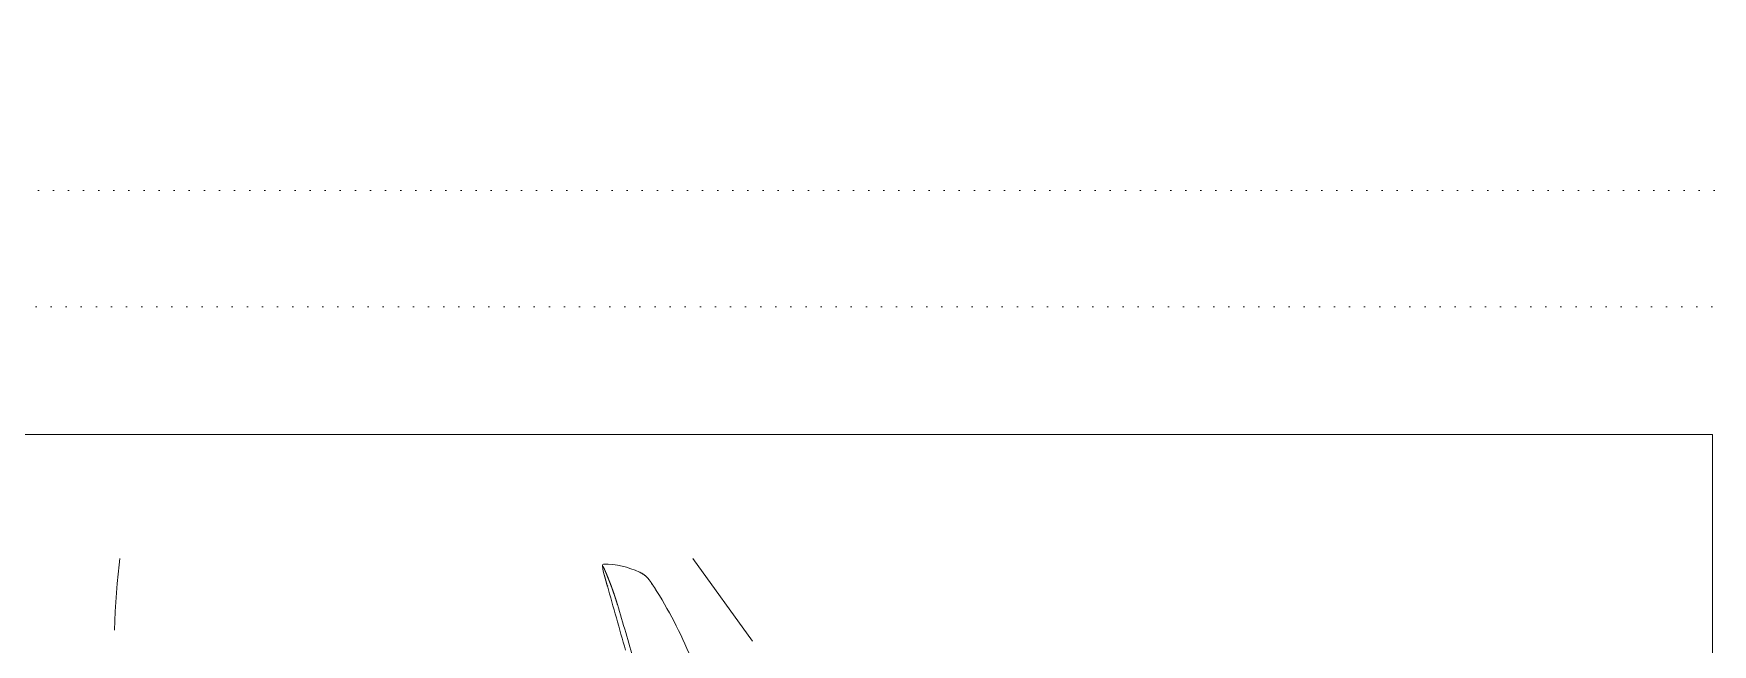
# Model space of a CAD drawing. Extents: x -1286 to 34975, y -230 to 6637.
# Drawn here: x 30944.7 to 31233.8, y 1631.3 to 1736.6 of the extents above; entities that cross this region are included whole.
import ezdxf
from ezdxf.xclip import XClip

# ---------------------------------------------------------------- set-up
doc = ezdxf.new("R2010")
doc.units = 0
doc.header["$LTSCALE"] = 20
doc.header["$XCLIPFRAME"] = 0
doc.linetypes.add('DOT2', pattern=[0.125, 0, -0.125])
doc.layers.get('0').update_dxf_attribs({"color": 9, "lineweight": 9})
for name, color, linetype, lineweight in [('04', 9, 'Continuous', 9), ('06D', 9, 'Continuous', 9), ('20', 9, 'DOT2', 9)]:
    doc.layers.add(name, color=color, linetype=linetype, lineweight=lineweight)

# ---------------------------------------------------------------- blocks, each defined once
blk = doc.blocks.new('p-araba-polo')
blk.add_line((1.2557, 0.8419), (1.8967, 1.7338))
at = {"flags": 128}
blk.add_lwpolyline([(1.5137, 0.9707), (1.5136, 0.9695), (1.5134, 0.9681)], dxfattribs=at)
at = {"extrusion": (0, 0, -1)}
blk.add_arc((-1.2557, 0.8419), 1.0984, 125.7081, 179.024, dxfattribs=at)
for points, degree in [([(1.4496, 0.9605), (1.4386, 0.9555), (1.4345, 0.9495), (1.4302, 0.9441), (1.4257, 0.9363), (1.4202, 0.9276)], 5), ([(1.45, 0.961), (1.4499, 0.9609), (1.4497, 0.9608), (1.4496, 0.9605)], 3), ([(1.4496, 0.9605), (1.4497, 0.9607), (1.4498, 0.9608), (1.4498, 0.9609), (1.4499, 0.9609), (1.45, 0.961)], 5), ([(1.4499, 0.9609), (1.4693, 0.9696), (1.4905, 0.9751), (1.5118, 0.9747)], 3), ([(1.5119, 0.9689), (1.5104, 0.9659), (1.5088, 0.9621), (1.5069, 0.9577), (1.505, 0.9529), (1.5031, 0.948), (1.5011, 0.9429), (1.4991, 0.9376)], 7), ([(1.5108, 0.9561), (1.5101, 0.9537), (1.5094, 0.9511), (1.5087, 0.9484), (1.5079, 0.9456), (1.5071, 0.9428), (1.5063, 0.9399), (1.5054, 0.9369)], 7), ([(1.5134, 0.9681), (1.5131, 0.9657), (1.5123, 0.9616), (1.5108, 0.9563)], 3), ([(1.5119, 0.9747), (1.5141, 0.9734), (1.5135, 0.972), (1.5137, 0.9707)], 3), ([(1.5119, 0.9689), (1.5119, 0.9689), (1.5119, 0.9689), (1.512, 0.9689), (1.512, 0.9689), (1.512, 0.9689)], 5), ([(1.512, 0.9689), (1.512, 0.9689), (1.512, 0.9689), (1.512, 0.9689), (1.5119, 0.9689), (1.5119, 0.9689), (1.5119, 0.9689), (1.5119, 0.9689)], 7), ([(1.5126, 0.9702), (1.5125, 0.97), (1.5124, 0.9698), (1.5123, 0.9697), (1.5122, 0.9695), (1.5121, 0.9693), (1.5121, 0.9691), (1.512, 0.9689)], 7), ([(1.512, 0.9689), (1.5121, 0.9691), (1.5121, 0.9693), (1.5122, 0.9695), (1.5123, 0.9697), (1.5124, 0.9699), (1.5125, 0.97), (1.5126, 0.9702)], 7), ([(1.5126, 0.9702), (1.5129, 0.9708), (1.5132, 0.9712), (1.5134, 0.9714), (1.5136, 0.9714), (1.5137, 0.9712), (1.5137, 0.9707), (1.5136, 0.97)], 7), ([(1.3581, 0.8058), (1.3759, 0.8479), (1.3959, 0.8891), (1.4202, 0.9276)], 3), ([(1.4202, 0.9276), (1.4202, 0.9277), (1.4203, 0.9277), (1.4203, 0.9278)], 3), ([(1.4203, 0.9278), (1.4203, 0.9278), (1.4202, 0.9277), (1.4202, 0.9277), (1.4202, 0.9277), (1.4202, 0.9276)], 5), ([(1.4295, 0.9406), (1.4295, 0.9407), (1.4296, 0.9408), (1.4297, 0.9409)], 3), ([(1.4296, 0.9409), (1.4296, 0.9408), (1.4295, 0.9407), (1.4295, 0.9406)], 3), ([(1.5054, 0.937), (1.4952, 0.9003), (1.4846, 0.8634), (1.474, 0.8265)], 3), ([(1.4882, 0.9052), (1.4901, 0.9113), (1.4914, 0.9158), (1.4931, 0.9211), (1.495, 0.9267), (1.4964, 0.9304), (1.4978, 0.9343), (1.4991, 0.9376)], 7), ([(1.4991, 0.9376), (1.499, 0.9372), (1.4986, 0.9368), (1.4981, 0.9366)], 3), ([(1.4984, 0.9396), (1.4984, 0.9396), (1.4984, 0.9396), (1.4984, 0.9396), (1.4984, 0.9396), (1.4984, 0.9396)], 5), ([(1.4988, 0.937), (1.4989, 0.9372), (1.499, 0.9374), (1.4991, 0.9376)], 3), ([(1.5054, 0.9369), (1.5055, 0.937), (1.5053, 0.9371), (1.5048, 0.9369)], 3), ([(1.4882, 0.9052), (1.4785, 0.8731), (1.4689, 0.8405), (1.4597, 0.8079)], 3), ([(1.4882, 0.9052), (1.4882, 0.9052), (1.4882, 0.9052), (1.4882, 0.9052)], 3), ([(1.4882, 0.9052), (1.4882, 0.9052), (1.4882, 0.9052), (1.4882, 0.9052)], 3)]:
    blk.add_open_spline(points, degree=degree)
for points, knots in [([(1.4494, 0.9597), (1.4494, 0.9597), (1.4494, 0.9597), (1.4494, 0.9597), (1.4494, 0.9597), (1.4494, 0.9597), (1.4494, 0.9597)], [0, 0, 0, 0, 1, 1, 1, 1.000001, 1.000001, 1.000001, 1.000001]), ([(1.4495, 0.9602), (1.4495, 0.9602), (1.4495, 0.9602), (1.4495, 0.9602), (1.4495, 0.9602), (1.4495, 0.9602), (1.4495, 0.9602)], [0, 0, 0, 0, 1, 1, 1, 1, 1, 1, 1]), ([(1.4495, 0.9599), (1.4495, 0.9599), (1.4495, 0.9599), (1.4495, 0.9599), (1.4495, 0.9599), (1.4495, 0.9599), (1.4495, 0.9599)], [0, 0, 0, 0, 1, 1, 1, 1.000001, 1.000001, 1.000001, 1.000001]), ([(1.4495, 0.9599), (1.4495, 0.9599), (1.4495, 0.9599), (1.4495, 0.9599), (1.4495, 0.9599), (1.4495, 0.9599), (1.4495, 0.9599)], [0, 0, 0, 0, 1, 1, 1, 1.000001, 1.000001, 1.000001, 1.000001]), ([(1.4495, 0.9603), (1.4495, 0.9603), (1.4495, 0.9603), (1.4495, 0.9603), (1.4495, 0.9603), (1.4495, 0.9603), (1.4495, 0.9603)], [0, 0, 0, 0, 1, 1, 1, 1, 1, 1, 1]), ([(1.4497, 0.9607), (1.4497, 0.9607), (1.4497, 0.9607), (1.4497, 0.9607), (1.4497, 0.9607), (1.4497, 0.9607), (1.4497, 0.9607)], [0, 0, 0, 0, 1, 1, 1, 1.000001, 1.000001, 1.000001, 1.000001])]:
    blk.add_open_spline(points, degree=3, knots=knots)
blk = doc.blocks.new('catikatirevizepergole-krt')
for points in [[(-30, 990), (-30, 920), (-800, 920), (-800, 990)], [(-30, 900), (-30, 830), (-800, 830), (-800, 900)]]:
    blk.add_lwpolyline(points, close=True)

msp = doc.modelspace()

# ---------------------------------------------------------------- linework, layer by layer
at = {"layer": '06D'}
msp.add_lwpolyline([(31233.84, 1417.5), (31233.84, 1667.5), (30733.84, 1667.5), (30733.84, 1417.5)], close=True, dxfattribs=at)

# ---------------------------------------------------------------- block references
at = {"layer": '04'}
ref = msp.add_blockref('p-araba-polo', (31194.08, 1547.69), dxfattribs=dict(at, xscale=-100, yscale=100, zscale=100))
XClip(ref).set_block_clipping_path([(-0.0924763951, -0.9835002962), (4.0650970395, 0.9845199444)])
at = {"layer": '20'}
msp.add_blockref('catikatirevizepergole-krt', (31581.35, 789.5), dxfattribs=at)

doc.saveas('drawing.dxf')
